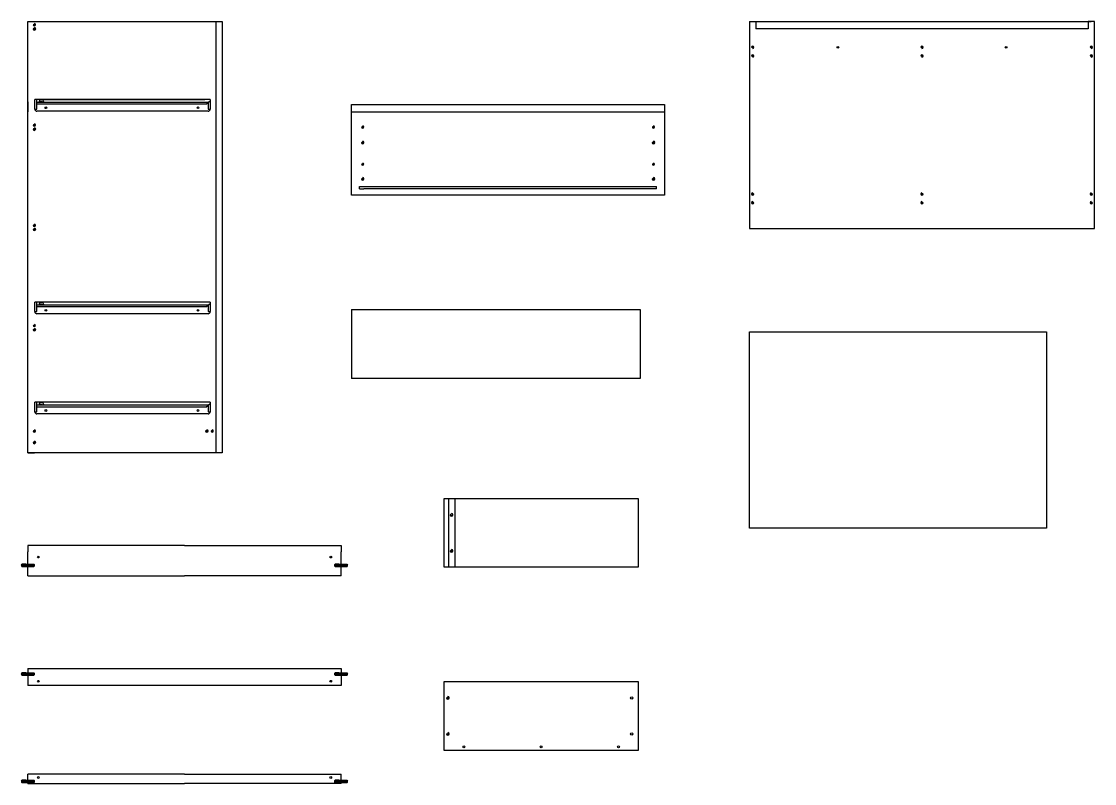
# Model space of a CAD drawing. Header units: centimetres. Extents: x -277 to 1058, y -342 to 369.
# Drawn here: x 809.3 to 1058.1, y 191.9 to 368.6 of the extents above; entities that cross this region are included whole.
import ezdxf

# ---------------------------------------------------------------- set-up
doc = ezdxf.new("R2010")
doc.units = ezdxf.units.CM
doc.header["$MEASUREMENT"] = 0
doc.layers.add('filatura', color=8, linetype='Continuous')
doc.layers.add('particolari', color=7, linetype='Continuous')

# ---------------------------------------------------------------- blocks, each defined once
blk = doc.blocks.new('cerniera 3')
for p, q in [((217.43, 264.66), (217.43, 266.86)), ((238.2, 266.86), (217.43, 266.86)), ((217.93, 264.66), (217.93, 266.86)), ((239, 266.86), (238.2, 266.86)), ((258.09, 266.86), (239, 266.86)), ((257.09, 265.76), (258.09, 266.56)), ((258.09, 266.86), (258.09, 264.66)), ((217.43, 264.66), (217.93, 264.66)), ((238.2, 266.16), (217.93, 266.16)), ((238.2, 265.76), (217.93, 265.76)), ((238.2, 264.16), (217.93, 264.16)), ((239, 266.16), (238.2, 266.16)), ((239, 265.76), (238.2, 265.76)), ((239, 264.16), (238.2, 264.16)), ((257.59, 266.16), (239, 266.16)), ((257.09, 265.76), (239, 265.76)), ((257.59, 264.16), (239, 264.16)), ((257.59, 266.16), (257.59, 264.66)), ((257.59, 264.66), (258.09, 264.66))]:
    blk.add_line(p, q)
blk.add_circle((218.97, 266.31), 0.15)
for centre, radius, start, end in [((218.97, 266.31), 0.55, 344.1734, 195.8266), ((218.97, 266.31), 0.506, 342.7548, 197.2452), ((217.93, 264.66), 0.5, 180, 270), ((257.59, 264.66), 0.5, 270, 0)]:
    blk.add_arc(centre, radius, start, end)
blk = doc.blocks.new('cerniera')
at = {"layer": 'particolari'}
for centre in [(148.39, 241.53), (148.39, 241.53), (183.66, 241.53), (183.66, 241.53)]:
    blk.add_circle(centre, 0.2, dxfattribs=at)
blk.add_blockref('cerniera 3', (-71.62, -23.43))

msp = doc.modelspace()

# ---------------------------------------------------------------- linework, layer by layer
for p, q in [((810.83, 268.58), (810.83, 368.58)), ((810.83, 368.58), (855.83, 368.58)), ((854.46, 268.58), (854.46, 368.58)), ((855.83, 368.58), (855.83, 268.58)), ((978.09, 368.58), (978.09, 320.58)), ((978.09, 368.58), (979.59, 368.58)), ((979.59, 368.58), (979.59, 366.84)), ((979.59, 368.58), (1056.59, 368.58)), ((1058.09, 368.58), (1056.59, 368.58)), ((1056.59, 368.58), (1056.59, 366.84)), ((1056.59, 368.58), (1057.34, 368.58)), ((1058.09, 320.58), (1058.09, 368.58)), ((1056.59, 366.84), (979.59, 366.84)), ((810.83, 349.98), (810.83, 347.62)), ((814.44, 350.47), (851.83, 350.47)), ((885.83, 328.28), (885.83, 349.33)), ((885.83, 349.33), (958.43, 349.33)), ((958.43, 349.33), (958.43, 328.28)), ((885.83, 347.6), (958.43, 347.6)), ((887.68, 330.08), (887.68, 330.28)), ((887.68, 330.28), (956.58, 330.28)), ((887.68, 329.98), (887.68, 330.08)), ((887.68, 329.78), (887.68, 329.98)), ((887.68, 329.78), (888.68, 329.78)), ((955.58, 329.78), (888.68, 329.78)), ((956.58, 329.78), (955.58, 329.78)), ((956.58, 329.98), (956.58, 330.28)), ((956.58, 329.78), (956.58, 329.98)), ((958.43, 328.28), (885.83, 328.28)), ((978.09, 320.58), (1058.09, 320.58)), ((885.83, 301.78), (952.73, 301.78)), ((885.83, 301.78), (885.83, 285.83)), ((952.73, 301.78), (952.73, 285.83)), ((978.09, 296.6), (1046.98, 296.6)), ((978.09, 251.1), (978.09, 296.6)), ((1046.98, 296.6), (1046.98, 251.1)), ((952.73, 285.83), (885.83, 285.83)), ((855.83, 268.58), (810.83, 268.58)), ((810.83, 268.58), (812.33, 268.58)), ((907.32, 257.98), (952.32, 257.98)), ((907.32, 242.03), (907.32, 257.98)), ((908.32, 257.98), (908.32, 242.03)), ((909.82, 257.98), (909.82, 242.03)), ((952.32, 257.98), (952.32, 242.03)), ((1046.98, 251.1), (978.09, 251.1)), ((847.13, 247.08), (810.83, 247.08)), ((810.83, 247.08), (810.83, 245.58)), ((847.13, 247.08), (883.43, 247.08)), ((883.43, 247.08), (883.43, 245.58)), ((810.83, 242.73), (810.83, 245.58)), ((883.43, 242.73), (883.43, 245.58)), ((810.83, 240.08), (810.83, 242.23)), ((883.43, 240.08), (883.43, 242.23)), ((952.32, 242.03), (907.32, 242.03)), ((810.83, 240.08), (847.13, 240.08)), ((883.43, 240.08), (847.13, 240.08)), ((810.83, 218.58), (883.43, 218.58)), ((810.83, 218.58), (810.83, 217.53)), ((810.83, 217.03), (810.83, 214.58)), ((883.43, 218.58), (883.43, 217.53)), ((883.43, 217.03), (883.43, 214.58)), ((883.43, 214.58), (810.83, 214.58)), ((907.32, 215.53), (952.32, 215.53)), ((907.32, 199.58), (907.32, 215.53)), ((952.32, 215.53), (952.32, 199.58)), ((952.32, 199.58), (907.32, 199.58)), ((847.13, 194.08), (810.83, 194.08)), ((810.83, 193.78), (810.83, 194.08)), ((847.13, 194.08), (883.43, 194.08)), ((883.43, 193.78), (883.43, 194.08)), ((810.83, 192.63), (810.83, 193.78)), ((810.83, 191.88), (810.83, 192.13)), ((810.83, 191.88), (847.13, 191.88)), ((883.43, 191.88), (847.13, 191.88)), ((883.43, 192.63), (883.43, 193.78)), ((883.43, 191.88), (883.43, 192.13))]:
    msp.add_line(p, q)
at = {"layer": 'filatura'}
for p, q in [((809.33, 242.63), (812.33, 242.63)), ((812.33, 242.33), (809.33, 242.33)), ((809.43, 242.23), (809.43, 242.73)), ((812.23, 242.23), (812.23, 242.73)), ((881.93, 242.63), (884.93, 242.63)), ((884.93, 242.33), (881.93, 242.33)), ((882.03, 242.23), (882.03, 242.73)), ((884.83, 242.23), (884.83, 242.73)), ((809.33, 217.43), (812.33, 217.43)), ((812.33, 217.13), (809.33, 217.13)), ((809.43, 217.03), (809.43, 217.53)), ((812.23, 217.03), (812.23, 217.53)), ((881.93, 217.43), (884.93, 217.43)), ((884.93, 217.13), (881.93, 217.13)), ((882.03, 217.03), (882.03, 217.53)), ((884.83, 217.03), (884.83, 217.53)), ((809.33, 192.53), (812.33, 192.53)), ((812.33, 192.23), (809.33, 192.23)), ((809.43, 192.13), (809.43, 192.63)), ((812.23, 192.13), (812.23, 192.63)), ((881.93, 192.53), (884.93, 192.53)), ((884.93, 192.23), (881.93, 192.23)), ((882.03, 192.13), (882.03, 192.63)), ((884.83, 192.13), (884.83, 192.63))]:
    msp.add_line(p, q, dxfattribs=at)
for centre, radius, start, end in [((812.33, 366.88), 0.3, 180, 90), ((812.33, 367.83), 0.25, 180, 0), ((812.33, 367.83), 0.25, 0, 90), ((978.84, 360.58), 0.3, 270, 180), ((978.84, 362.58), 0.25, 90, 180), ((978.84, 362.58), 0.25, 270, 90), ((1018.09, 360.58), 0.3, 270, 180), ((1018.09, 362.58), 0.25, 90, 180), ((1018.09, 362.58), 0.25, 270, 90), ((1057.34, 360.58), 0.3, 270, 180), ((1057.34, 362.58), 0.25, 90, 180), ((1057.34, 362.58), 0.25, 270, 90), ((812.33, 343.63), 0.3, 180, 90), ((812.33, 344.58), 0.25, 180, 0), ((812.33, 344.58), 0.25, 0, 90), ((888.43, 344.1), 0.25, 180, 0), ((888.43, 344.1), 0.25, 0, 90), ((955.83, 344.1), 0.25, 180, 0), ((955.83, 344.1), 0.25, 0, 90), ((888.43, 340.5), 0.3, 180, 90), ((955.83, 340.5), 0.3, 180, 90), ((888.43, 335.48), 0.25, 180, 0), ((888.43, 335.48), 0.25, 0, 90), ((955.83, 335.48), 0.25, 180, 0), ((955.83, 335.48), 0.25, 0, 90), ((888.43, 332.08), 0.3, 180, 90), ((955.83, 332.08), 0.3, 180, 90), ((978.84, 328.58), 0.3, 90, 0), ((1018.09, 328.58), 0.3, 90, 0), ((1057.34, 328.58), 0.3, 90, 0), ((978.84, 326.58), 0.25, 90, 270), ((978.84, 326.58), 0.25, 270, 0), ((1018.09, 326.58), 0.25, 90, 270), ((1018.09, 326.58), 0.25, 270, 0), ((1057.34, 326.58), 0.25, 90, 270), ((1057.34, 326.58), 0.25, 270, 0), ((812.33, 321.33), 0.25, 180, 0), ((812.33, 321.33), 0.25, 0, 90), ((812.33, 320.38), 0.3, 180, 90), ((812.33, 297.13), 0.3, 180, 90), ((812.33, 298.08), 0.25, 180, 0), ((812.33, 298.08), 0.25, 0, 90), ((812.33, 273.63), 0.25, 180, 0), ((812.33, 273.63), 0.25, 0, 90), ((852.31, 273.63), 0.3, 180, 90), ((853.56, 273.63), 0.25, 180, 0), ((853.56, 273.63), 0.25, 0, 90), ((812.33, 270.98), 0.3, 180, 90), ((909.02, 254.19), 0.3, 180, 90), ((909.02, 245.83), 0.3, 180, 90), ((908.19, 211.74), 0.3, 180, 90), ((908.19, 203.38), 0.3, 180, 90)]:
    msp.add_arc(centre, radius, start, end, dxfattribs=at)
at = {"layer": 'particolari'}
for p, q in [((809.33, 242.63), (809.43, 242.73)), ((809.33, 242.63), (809.33, 242.33)), ((809.43, 242.23), (809.33, 242.33)), ((810.33, 242.73), (809.43, 242.73)), ((809.43, 242.23), (812.23, 242.23)), ((810.33, 242.73), (812.23, 242.73)), ((812.23, 242.73), (812.33, 242.63)), ((812.23, 242.23), (812.33, 242.33)), ((812.33, 242.33), (812.33, 242.63)), ((881.93, 242.63), (882.03, 242.73)), ((881.93, 242.63), (881.93, 242.33)), ((882.03, 242.23), (881.93, 242.33)), ((882.93, 242.73), (882.03, 242.73)), ((882.03, 242.23), (884.83, 242.23)), ((882.93, 242.73), (884.83, 242.73)), ((884.83, 242.73), (884.93, 242.63)), ((884.83, 242.23), (884.93, 242.33)), ((884.93, 242.33), (884.93, 242.63)), ((809.33, 217.43), (809.43, 217.53)), ((809.33, 217.43), (809.33, 217.13)), ((809.43, 217.03), (809.33, 217.13)), ((810.33, 217.53), (809.43, 217.53)), ((809.43, 217.03), (812.23, 217.03)), ((810.33, 217.53), (812.23, 217.53)), ((812.23, 217.53), (812.33, 217.43)), ((812.23, 217.03), (812.33, 217.13)), ((812.33, 217.13), (812.33, 217.43)), ((881.93, 217.43), (882.03, 217.53)), ((881.93, 217.43), (881.93, 217.13)), ((882.03, 217.03), (881.93, 217.13)), ((882.93, 217.53), (882.03, 217.53)), ((882.03, 217.03), (884.83, 217.03)), ((882.93, 217.53), (884.83, 217.53)), ((884.83, 217.53), (884.93, 217.43)), ((884.83, 217.03), (884.93, 217.13)), ((884.93, 217.13), (884.93, 217.43)), ((809.33, 192.53), (809.43, 192.63)), ((809.33, 192.53), (809.33, 192.23)), ((809.43, 192.13), (809.33, 192.23)), ((810.33, 192.63), (809.43, 192.63)), ((809.43, 192.13), (812.23, 192.13)), ((810.33, 192.63), (812.23, 192.63)), ((812.23, 192.63), (812.33, 192.53)), ((812.23, 192.13), (812.33, 192.23)), ((812.33, 192.23), (812.33, 192.53)), ((881.93, 192.53), (882.03, 192.63)), ((881.93, 192.53), (881.93, 192.23)), ((882.03, 192.13), (881.93, 192.23)), ((882.93, 192.63), (882.03, 192.63)), ((882.03, 192.13), (884.83, 192.13)), ((882.93, 192.63), (884.83, 192.63)), ((884.83, 192.63), (884.93, 192.53)), ((884.83, 192.13), (884.93, 192.23)), ((884.93, 192.23), (884.93, 192.53))]:
    msp.add_line(p, q, dxfattribs=at)
for centre, radius in [((812.33, 366.88), 0.2), ((812.33, 366.88), 0.2), ((812.33, 367.83), 0.15), ((812.33, 367.83), 0.15), ((978.84, 360.58), 0.2), ((978.84, 360.58), 0.2), ((978.84, 362.58), 0.15), ((978.84, 362.58), 0.15), ((998.59, 362.58), 0.2), ((998.59, 362.58), 0.2), ((1018.09, 360.58), 0.2), ((1018.09, 360.58), 0.2), ((1018.09, 362.58), 0.15), ((1018.09, 362.58), 0.15), ((1037.59, 362.58), 0.2), ((1037.59, 362.58), 0.2), ((1057.34, 360.58), 0.2), ((1057.34, 360.58), 0.2), ((1057.34, 362.58), 0.15), ((1057.34, 362.58), 0.15), ((812.33, 343.63), 0.2), ((812.33, 343.63), 0.2), ((812.33, 344.58), 0.15), ((812.33, 344.58), 0.15), ((888.43, 344.1), 0.15), ((888.43, 344.1), 0.15), ((955.83, 344.1), 0.15), ((955.83, 344.1), 0.15), ((888.43, 340.5), 0.2), ((888.43, 340.5), 0.2), ((955.83, 340.5), 0.2), ((955.83, 340.5), 0.2), ((888.43, 335.48), 0.15), ((888.43, 335.48), 0.15), ((955.83, 335.48), 0.15), ((955.83, 335.48), 0.15), ((888.43, 332.08), 0.2), ((888.43, 332.08), 0.2), ((955.83, 332.08), 0.2), ((955.83, 332.08), 0.2), ((978.84, 328.58), 0.2), ((978.84, 328.58), 0.2), ((1018.09, 328.58), 0.2), ((1018.09, 328.58), 0.2), ((1057.34, 328.58), 0.2), ((1057.34, 328.58), 0.2), ((978.84, 326.58), 0.15), ((978.84, 326.58), 0.15), ((1018.09, 326.58), 0.15), ((1018.09, 326.58), 0.15), ((1057.34, 326.58), 0.15), ((1057.34, 326.58), 0.15), ((812.33, 321.33), 0.15), ((812.33, 321.33), 0.15), ((812.33, 320.38), 0.2), ((812.33, 320.38), 0.2), ((812.33, 297.13), 0.2), ((812.33, 297.13), 0.2), ((812.33, 298.08), 0.15), ((812.33, 298.08), 0.15), ((812.33, 273.63), 0.15), ((812.33, 273.63), 0.15), ((852.31, 273.63), 0.2), ((853.56, 273.63), 0.15), ((812.33, 270.98), 0.2), ((909.02, 254.19), 0.2), ((909.02, 254.19), 0.2), ((813.24, 244.39), 0.2), ((813.24, 244.39), 0.2), ((881.03, 244.39), 0.2), ((881.03, 244.39), 0.2), ((909.02, 245.83), 0.2), ((909.02, 245.83), 0.2), ((813.24, 215.6), 0.2), ((813.24, 215.6), 0.2), ((881.03, 215.6), 0.2), ((881.03, 215.6), 0.2), ((908.19, 211.74), 0.2), ((908.19, 211.74), 0.2), ((950.81, 211.74), 0.262), ((950.81, 211.74), 0.262), ((908.19, 203.38), 0.2), ((908.19, 203.38), 0.2), ((950.81, 203.38), 0.262), ((950.81, 203.38), 0.262), ((911.9, 200.4), 0.2), ((911.9, 200.4), 0.2), ((929.8, 200.4), 0.2), ((929.8, 200.4), 0.2), ((947.74, 200.4), 0.2), ((947.74, 200.4), 0.2), ((813.24, 193.28), 0.2), ((813.24, 193.28), 0.2), ((881.03, 193.28), 0.2), ((881.03, 193.28), 0.2)]:
    msp.add_circle(centre, radius, dxfattribs=at)

# ---------------------------------------------------------------- block references
for p in [(666.61, 107.04), (666.61, 60.07), (666.61, 36.85)]:
    msp.add_blockref('cerniera', p)

doc.saveas('drawing.dxf')
